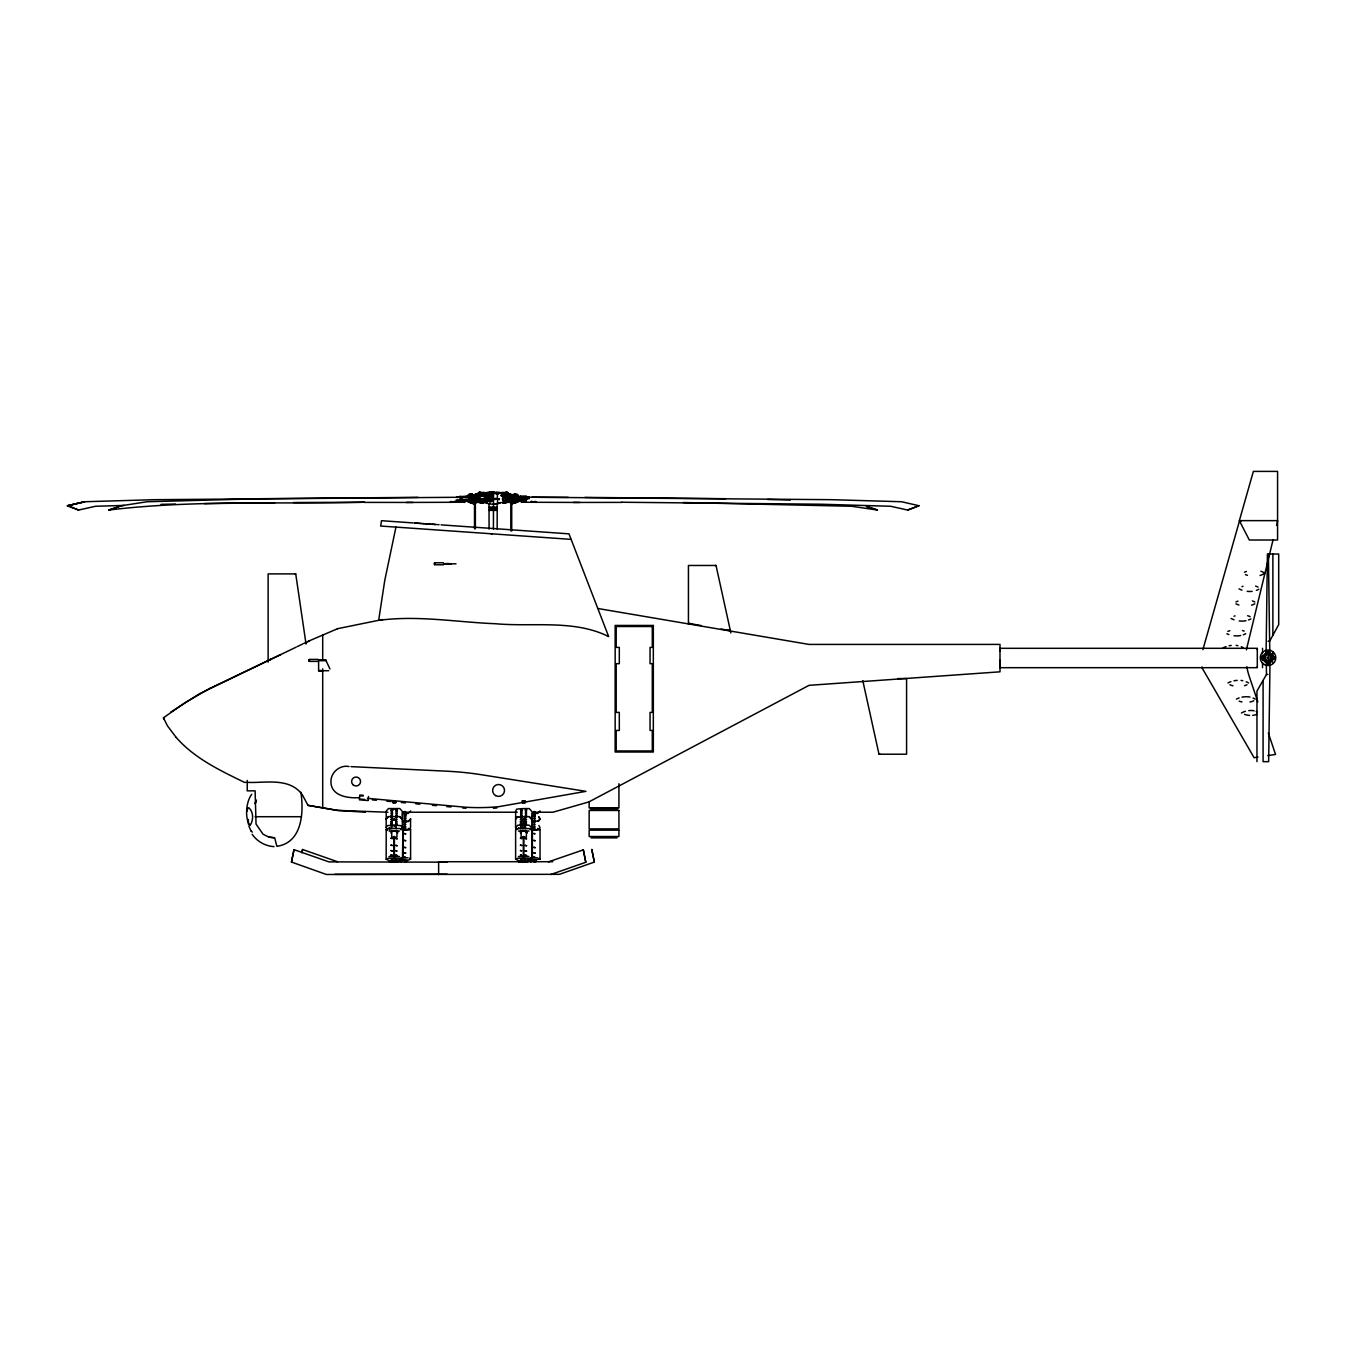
<?xml version="1.0" encoding="UTF-8"?>
<svg xmlns="http://www.w3.org/2000/svg" width="1346" height="1346" viewBox="0 0 1346 1346"><rect width="100%" height="100%" fill="white"/><g stroke="black" fill="none" stroke-linecap="round" stroke-linejoin="round"><path stroke-width="1.5" d="M488.531 499.972C483.87 496.691 492.165 499.652 488.699 494.857L479.799 496.438L477.241 495.092L478.638 496.102L479.193 501.385L474.415 501.957L475.794 502.495L479.799 500.359M999.994 667.296L999.994 660.23M999.994 649.765L999.994 648.318L1257.299 648.301L1257.299 649.748M1257.299 667.28L1257.299 648.553M1272.963 653.786L1272.963 652.827M1272.963 652.978L1272.963 651.969L1272.963 653.163M1272.963 663.275L1272.963 662.114M300.848 792.256C303.944 811.638 302.413 842.058 277.73 846.18M999.994 666.539L999.994 667.683L1257.299 667.683L1257.299 666.539M508.384 498.996L505.911 498.727L505.911 499.82L508.637 499.669L507.274 499.635M496.22 498.424L498.087 499.08L496.388 499.013M497.027 499.534L497.044 498.609M510.723 496.035L508.822 495.092L509.125 495.951A2.002 1.464 69.3 0 1 510.218 495.193L515.064 495.631M524.536 499.719L527.043 498.693L526.555 499.534M525.663 499.215L526.084 500.005L525.781 498.895M526.118 500.039L527.161 499.164L525.478 498.895M471.79 501.082L471.655 500.073M506.062 499.265L506.954 499.635M457.59 500.174A101.27 12.148 13.1 0 0 461.207 500.729L465.161 500.106A106.014 16.455 -10.6 0 0 466.81 500.106L464.505 500.746A101.27 22.798 -7.1 0 1 462.2 500.174L461.88 498.727M464.892 500.863L465.11 500.493M465.363 499.938L464.538 500.729L469.199 501.015M472.766 498.272C474.751 496.91 473.321 499.45 466.793 500.005L471.975 500.106M467.247 501.015L467.449 500.14M468.458 500.073L469.922 500.779M471.823 496.068L473.338 495.042L474.129 495.883M470.965 494.016L469.636 501.738L471.083 502.125L470.158 502.495L468.946 501.587L470.326 493.932M509.141 495.244L512.439 496.186M474.398 495.177L473.725 495.984M489.422 497.616C494.167 505.776 491.946 491.542 491.559 500.948M507.442 501.688L507.021 502.479M516.628 501.654L513.684 503M495.244 499.147L495.261 498.828M490.802 498.592L493.073 499.534L492.989 496.792A2.002 1.262 72.1 0 0 491.324 494.857L488.699 494.857M505.625 499.248L505.793 499.416M509.831 495.597L507.947 495.883L509.747 495.614M470.023 499.097L469.922 499.097A106.014 16.455 -10.6 0 0 463.327 499.4L460.837 498.979L461.846 499.517M483.685 500.611C477.039 501.806 476.905 506.365 477.88 494.15M510.521 495.782L510.773 494.621L513.869 495.749L512.607 495.143M469.687 495.665L469.333 496.708M471.739 495.833L470.057 495.597M476.03 495.193A2.002 1.464 -69.3 0 1 477.107 495.951L477.948 495.816A3.012 1.952 90 0 1 479.193 495.951M477.796 495.513L477.981 495.479M486.343 497.196L487.084 501.57L489.843 499.551L488.362 499.265L491.24 498.727M483.483 500.359L487.202 497.801L488.093 500.275C490.466 499.803 489.254 496.102 487.757 498.171L488.278 500.174L490.079 500.089M368.232 799.76L368.501 796.512M473.304 497.936L474.364 497.953M492.148 498.575L490.853 499.635L488.463 498.609M490.634 498.811C493.46 498.878 485.94 501.049 488.564 497.33M491.896 499.198L490.903 498.188M247.227 811.116L247.311 810.342A9.102 1.195 -90 0 1 248.135 807.718L249.111 808.021C253.704 812.648 253.502 820.151 250.104 825.384C244.669 819.091 245.78 802.014 251.719 794.308M522.803 496.842L521.945 497.33M522.198 496.825L519.253 496.792M523.123 496.22L523.914 497.044L519.674 497.313M525.058 496.22L526.404 496.573A101.27 24.379 -5 0 1 529.247 497.145L528.288 497.919A106.014 19.197 -9.1 0 1 520.868 498.222L516.107 499.215L521.171 500.106A106.014 19.197 -9.1 0 0 526.135 499.921L525.512 500.005M526.387 496.388L526.522 497.297A106.014 19.197 -9.1 0 0 523.544 497.212L523.56 497.212M526.252 497.33L526.034 496.354M497.717 499.719L497.364 503.152M487.033 497.33A2.524 1.649 -90 0 0 487.858 501.2A2.524 1.649 -90 0 0 490.011 498.811L490.079 498.996M491.509 500.712L491.643 499.181M494.739 499.198L495.193 498.373M509.68 495.9L507.459 495.261L510.588 495.984L511.665 503.522L513.6 503.269A1.783 1.127 -72.1 0 0 515.114 501.536M514.525 495.967L514.323 494.032L516.83 494.268A1.783 1.312 69.3 0 1 518.462 496.001M489.406 498.609L489.793 498.945M1260.647 657.353C1263.406 661.929 1262.228 653.062 1260.765 658.211M1262.262 657.487L1262.094 657.033M1273.282 657.588C1276.765 654.341 1274.83 662.114 1273.35 657.605M1275.234 657.874L1273.838 658.463L1274.443 657.151M510.454 502.495L511.817 501.957L510.639 501.469L510.168 496.186L515.081 493.881M1246.379 649.849L1273.114 539.578M477.191 495.816L478.638 496.102M390.996 831.525C393.789 830.499 390.374 832.4 390.979 833.09M520.414 833.107L520.515 831.239L521.592 831.105M514.323 495.597L512.675 495.244L513.617 496.102L514.037 495.076C508.367 492.922 510.992 506.618 513.617 502.916M456.933 497.532L456.984 497.145A101.27 24.379 5 0 1 459.81 496.59L465.026 496.304M468.61 497.414L469.434 495.799L473.842 495.412M470.528 502.193L468.189 501.907A1.783 1.312 -69.3 0 1 467.112 500.174L467.718 500.174M472.833 497.397L471.268 496.304L472.581 498.861M467.785 496.001A1.783 1.312 -69.3 0 1 469.401 494.268L471.672 493.965M470.41 502.563L470.696 500.931M472.328 494.605L471.1 494.352L472.345 494.504M471.622 497.482L472.042 494.857L471.201 496.708M471.571 501.25L471.352 502.58L470.006 502.58A1.783 1.312 -69.3 0 1 468.896 501.301M472.362 496.287L472.581 494.941M473.22 496.607L473.422 494.975L474.869 495.597M473.506 503.404L475.222 503.202M470.949 502.765A1.783 1.312 -69.3 0 0 471.823 503.269C481.346 502.765 468.307 503.454 474.347 503.673M510.824 495.984L513.432 495.412M507.274 498.407C512.203 499.551 505.709 500.19 508.048 498.272M489.776 500.19L490.365 499.13M488.581 499.265L490.062 499.888M468.98 501.503L470.242 494.15M497.364 494.47L497.431 499.534M488.278 500.174L489.826 499.719M511.278 501.587L512.153 501.923M302.059 852.657L302.547 849.494L337.442 861.709M489.204 498.844L488.228 499.972M507.257 495.866L509.024 495.9M510.319 501.402A1.783 1.127 -72.1 0 1 509.394 501.907C508.014 501.856 507.863 503.471 509.596 500.931M509.999 494.386L509.141 493.881M508.216 502.125L507.021 501.957M511.53 496.287L511.783 494.941M512.069 503.387L510.925 503.017M515.501 501.536A1.783 1.312 69.3 0 1 514.424 503.269L511.261 502.967L510.605 501.25L510.37 502.58L512.136 502.495L510.639 501.469M512.54 496.607L512.809 494.975M511.581 503.555L513.566 503.084M520.767 498.222L524.435 497.313A101.27 24.379 -5 0 0 528.221 497.532L529.247 497.145M494.739 499.097L495.21 499.585M493.528 503.74L493.528 493.881M489.843 498.962L490.449 498.659M490.567 497.852L490.449 498.811M301.756 852.607L302.547 849.494M511.329 502.058C509.511 504.548 507.392 491.98 514.037 495.076M1276.58 525.428L1277.573 521.373M508.351 494.15L510.37 494.302M395.96 527.11L384.805 580.16L378.663 620.388C417.361 615.055 456.799 622.205 495.547 623.736C532.966 627.118 573.884 619.244 608.661 636.574L571.125 539.376L380.649 526.034L381.507 520.7L412.869 522.904M478.772 501.721L477.308 494.15M1239.363 520.633L1253.362 471.403L1277.573 471.403L1277.573 540.015L1249.307 540.015L1239.363 520.633L1277.573 520.633M1202.887 649.697L1239.363 521.373L1240.978 521.373M529.281 498.727L528.524 498.508A142.289 92.605 90 0 0 525.445 499.82L521.289 502.243L579.857 502.445M508.452 495.833L508.334 496.136M459.693 499.45L460.921 498.743L459.878 499.534L464.32 500.779M461.291 498.71L460.08 499.467M460.803 499.181L460.803 499.736M460.197 499.046C462.923 500.662 457.472 501.133 461.459 499.467M490.028 499.602L490.651 498.508M509.999 497.465L511.127 496.186L510.168 496.186M255.706 801.913L255.117 803.73L256.463 800.13M494.773 499.332L495.126 498.457M507.795 495.244L508.99 495.244M517.251 501.789L515.299 502.125L518.042 501.907A1.783 1.312 69.3 0 0 519.119 500.174L518.782 500.14M510.571 495.765L512.473 495.362M503.555 495.866L506.719 495.984M478.368 501.385L479.395 500.106M466.557 497.313L462.688 497.212A106.014 19.197 9.1 0 0 459.693 497.347L460.181 497.078M462.688 497.179L459.861 496.489M525.243 499.13L525.714 499.972M524.536 497.532L519.724 496.825M518.984 496.708L520.717 496.506M520.885 496.809L522.012 496.825M1268.672 659.658L1268.672 658.917M447.175 862.163L328.912 861.877L294 849.646L291.459 862.046L326.371 874.479L559.431 874.328L594.343 862.096L591.803 849.494L594.343 862.096M460.483 500.476L459.154 500.476L461.813 499.753M406.374 502.445L464.942 502.243L461.611 500.207M464.286 497.33L465.834 496.438L463.377 497.28M465.632 496.724L464.555 497.33L468.358 496.539M1266.485 674.497L1266.317 664.234L1269.968 664.234L1268.655 761.651L1263.086 761.651L1263.086 680.369L1266.468 674.464L1267.814 674.464M509.865 501.133L505.961 502.193L505.154 496.741L508.906 495.109L507.93 496.186M472.715 495.984L473.91 495.278L471.891 495.513M248.337 819.546L248.337 824.089M395.068 819.882L397.104 819.495L394.075 819.226M393.873 803.007C389.516 801.947 398.5 801.089 395.202 802.956M392.746 819.697L393.621 819.882M395.371 819.697L394.142 819.277M395.892 819.815L392.628 819.243L393.537 820.067M525.512 802.25L522.063 802.468L522.887 802.973M524.183 820.118L522.231 819.613L524.284 819.26M522.753 819.714L524.906 819.428M524.284 819.95L525.445 819.26L522.231 819.832M477.746 495.698L475.222 495.984M473.54 495.193L472.126 495.85A1.783 1.312 -69.3 0 1 473.035 495.631L474.785 495.631M475.357 502.479L475.592 501.469L474.566 501.957L478.654 500.594L476.77 500.375L475.996 498.743L477.847 498.861M1268.05 641.201L1269.665 641.201L1278.7 624.611L1278.7 554.014L1267.41 554.014L1266.115 651.43L1269.766 651.43L1268.386 554.014M400.923 829.641L402.033 827.639L400.923 825.636L394.21 825.165M530.358 829.658L531.468 827.655L529.197 825.165L517.924 825.165L515.585 827.655L516.763 829.658M1263.086 680.369L1256.962 691.053L1256.962 761.651M410.648 810.898L408.292 813.405L402.925 813.405M410.648 818.94L408.292 821.447L402.925 821.447M540.066 810.915L537.727 813.421L532.36 813.421M387.328 829.641L386.151 827.639L387.328 825.636L393.873 825.148M489.894 503.152L490.331 499.08M507.593 496.102L508.199 495.244M489.069 529.096L489.035 503.976M497.044 510.37L497.044 507.257M490.079 496.035L490.567 496.169M489.204 510.05L497.061 510.05M1261.976 656.814L1260.983 657.639L1261.976 658.413M1268.555 656.949L1268.672 656.04M907.692 510.067L918.897 505.726L907.692 510.067L890.665 506.264L821.11 504.228L621.633 502.243M476.282 495.648L475.155 497.667M464.74 497.095L463.714 496.876M461.796 497.313L465.581 496.943M465.06 497.044L463.882 497.313M466.473 496.607L469.081 496.304A2.356 1.531 -90 0 0 467.971 497.414M466.204 496.657L467.028 496.472L466.153 496.573A101.27 8.513 -14 0 0 462.889 497.145L461.712 497.532M509.175 497.869L507.627 498.003L509.158 498.188L509.478 500.291L507.896 500.914M511.766 495.934L508.822 495.16M525.394 499.046L525.933 498.811M121.376 505.743L108.79 510.05L121.376 505.743L147.151 501.738L260.619 498.71L417.95 497.347M473.893 498.34L474.28 497.784M474.768 503.152L478.436 502.008L476.837 501.907A1.783 1.127 72.1 0 1 475.357 500.174L474.566 496.001A1.783 1.127 72.1 0 1 475.407 494.268L477.275 494.049M475.828 494.403L477.056 494.352M475.088 503.236L474.987 503.135M481.363 492.686C470.326 492.872 492.434 495.126 489.052 492.468M514.66 500.746L513.751 501.705M507.93 495.665L508.317 495.951A3.012 1.952 -90 0 0 506.332 496.573L506.062 497.044A3.012 1.952 -90 0 0 505.86 497.583M515.484 502.041L516.309 502.041M484.762 496.22L485.654 495.479M484.123 496.203L485.031 495.479M488.834 497.919L487.757 498.171M483.904 495.967L484.964 495.143M408.343 828.379L410.597 829.422L402.942 830.482M410.597 829.422L410.597 859.101L408.343 860.144L397.07 860.144M537.777 828.396L540.032 829.439L531.872 830.432L531.872 860.161L526.488 860.161M540.032 829.439L540.032 859.118L531.872 860.094M515.081 494.419L514.155 494.453L515.737 493.881M507.627 498.003L507.913 500.224M209.724 688.445L184.974 702.73L163.438 717.805L167.426 725.814L176.208 737.473M388.523 860.313L386.184 859.253L386.184 829.59L388.523 828.547L399.812 828.547L402.067 829.59M386.184 859.253L388.523 858.21L399.812 858.21L402.067 859.253L399.812 860.313M517.958 860.33L515.619 859.27L517.958 858.226L529.23 858.226L531.502 859.27L529.23 860.33M497.212 492.703L494.016 493.343M521.592 831.996L520.414 831.542M492.148 533.857L490.954 533.773M513.6 501.822L514.609 499.888M170.622 712.219L199.343 693.813L292.906 648.705A96.205 1.582 -25.8 0 1 296.339 647.056M471.134 494.167L471.521 494.032M473.809 503.168L469.804 501.923L470.797 502.361M509.326 498.037L509.68 500.325L507.795 500.746L509.579 500.476M473.388 495.278L472.093 494.268M476.013 494.083L477.847 494.049M475.003 503.454L474.717 501.452M514.357 498.575L513.213 498.811M392.628 802.452L396.077 802.569M396.077 819.664L395.135 820.067M393.587 831.155L395.101 831.155M522.231 800.904L525.293 801.005L522.231 801.106M524.166 819.664L526.538 819.512L525.377 819.714M523.022 831.172L524.519 831.172M518.647 498.054L518.614 499.921L521.811 498.962M488.648 495.934C471.05 495.328 483.096 502.781 489.271 496.035M478.2 500.678L477.292 500.897M497.179 493.629L496.102 493.057L497.179 492.468M501.267 502.462C496.438 504.817 489.793 504.817 484.964 502.462M459.423 500.005L461.392 500.123M472.715 495.513L474.448 494.941M476.77 494.234L476.349 494.167M482.019 501.419L480.859 501.452M209.724 688.479L271.219 659.069A98.847 1.649 -25.2 0 1 280.708 654.593L280.759 654.577M303.876 643.405L305.794 642.479M460.231 496.422L459.995 497.33M451.112 501.301L449.985 502.361L460.988 500.14M491.189 493.629L496.825 492.686M388.489 816.601L386.151 819.108L388.489 816.601L393.89 816.601M523.308 816.618L516.763 817.106L515.585 819.125L515.585 827.655M537.744 821.447L539.998 818.957L538.888 816.955L539.998 818.957L538.888 820.959L532.343 821.447M307.881 641.436L337.409 628.784M517.924 816.618L515.653 819.125L515.653 811.083L516.763 809.081L523.308 808.576M499.181 503.152L500.19 502.731M498.508 503.152L499.568 502.714M478.116 497.347L478.318 498.76M478.352 498.676L477.073 498.76M478.503 499.467L477.224 499.568L478.52 499.366M470.259 500.005L465.06 500.106A106.014 19.197 9.1 0 1 462.57 500.022M525.546 831.222L526.572 831.778L525.546 832.316M460.248 500.275L461.644 499.82M512.624 498.811L515.686 497.313M509.158 498.188L507.492 498.558M548.36 861.877L583.356 849.864L585.796 862.264L550.901 874.479M525.277 802.468L524.217 802.687M306.03 644.027L295.733 573.901L294.724 573.901M124.219 505.423L95.566 506.264L78.539 510.067L67.317 505.86L84.832 501.738M462.2 500.174L463.394 499.787A101.27 22.798 -7.1 0 1 466.759 500.005M475.761 495.866L478.621 495.294M489.187 497.482L480.404 499.03L479.832 500.611M392.325 809.451L391.164 809.283L393.806 809.518M525.26 498.962L526.101 498.743M526.471 501.065L521.811 502.445M485.166 495.9L490.247 495.193A2.002 1.262 72.1 0 1 491.425 495.951M519.825 500.207L521.726 500.746A101.27 22.798 7.1 0 0 523.291 500.359M518.917 501.116L519.068 500.157M521.474 500.662L521.424 500.005M476.602 494.504L476.215 494.588M683.145 502.529L851.614 506.264L877.441 510.05L867.06 506.954M526 496.523L523.729 496.859M462.385 497.246L154.386 499.686L84.613 501.738L67.451 505.692M84.445 501.789L67.62 505.709L69.067 506.163M730.861 632.94L716.022 565.471L715.012 565.471M862.786 680.622L878.988 754.214L879.998 754.214M521.457 497.229L520.397 496.438M509.175 494.285L510.824 494.268A1.783 1.127 -72.1 0 1 511.463 494.621M510.891 502.933L507.055 501.385L511.261 502.495M337.409 628.717L382.685 619.496M490.869 492.535L489.035 492.703M488.867 492.468L502.664 492.686M506.668 494.016L508.014 493.057L506.752 492.468M523.274 497.549L524.435 497.313M518.513 500.174L519.438 500.005M498.895 492.552L497.364 492.703L499.467 492.468M491.122 492.535L492.215 492.754L489.406 492.686M492.064 492.098L494.453 492.098M510.471 495.866L509.983 496.035A2.002 1.464 69.3 0 1 511.127 494.857L515.013 494.941A1.783 1.312 69.3 0 1 516.645 496.674L517.301 500.847A1.783 1.312 69.3 0 1 516.225 502.58L514.879 502.58M521.928 500.779L523.443 500.527M473.641 503.152L472.547 503L473.237 503.623M463.175 497.111L467.028 496.472M463.125 497.33L464.488 497.095M521.676 500.544L521.154 500.039A106.014 16.455 10.6 0 1 519.438 500.106L519.943 499.989M1258.005 757.108L1254.102 757.697L1202.315 668.306A30.352 30.352 0 0 1 1201.961 666.943M1267.747 755.628L1275.537 754.433L1268.319 733.015M108.79 510.05C193.269 499.803 278.942 504.329 363.908 502.243M512.843 500.14L511.497 500.342M247.227 780.394L247.227 790.842L255.117 790.842L256.043 824.089L263.076 834.234L268.948 837.145L274.651 837.734L276.855 846.281M487.74 493.494L488.665 493.41M396.279 831.155L396.447 832.383M511.85 501.133L512.961 500.931L511.514 500.931M524.217 803.024C528.574 802.048 519.926 801.173 522.887 802.637M470.141 496.438L470.999 496.539M525.041 499.147L526.942 498.878M523.93 500.847L524.99 500.746L521.222 500.123M521.205 496.304L524.553 496.304M476.854 497.431L476.316 497.431M521.693 500.729L518.479 500.981M497.919 492.67L497.01 492.703M510.201 494.352L510.05 494.554M497.515 492.686L486.764 492.468M473.388 503.32L472.513 503.168A1.783 1.127 72.1 0 1 471.117 501.536M477.83 496.438L476.669 496.64L477.981 496.438M521.306 501.015L522.231 500.981M466.271 497.347A106.014 16.455 -10.6 0 1 469.569 497.212L472.48 497.061M161.032 504.346L175.451 504.06M513.415 500.14L511.985 500.106M204.34 503.623L274.853 502.731M505.877 498.912L508.637 498.996L507.139 498.979M293.563 502.529L364.598 502.243M573.278 502.445L622.121 502.395M479.226 491.879L480.118 491.879M506.113 491.879L507.005 491.879M479.529 494.016L478.234 493.057L480.27 492.468M491.509 492.098L492.35 492.468M490.297 493.629L492.35 493.629L491.509 494.016M497.583 493.629L495.177 493.561L495.362 492.535M487.942 493.881L490.802 493.881M497.465 493.881L498.424 493.881M479.159 494.016L480.27 493.629M470.494 493.881L471.992 494.234L471.15 493.881M479.226 494.234L480.118 494.234M506.113 494.234L507.005 494.234M471.218 494.941L475.104 494.857M476.4 495.597L477.09 495.412M510.874 496.977L513.869 497.986M511.043 498.003L512.49 498.003L511.16 498.205M524.368 499.316L519.573 498.828M491.021 500.712L491.913 500.712M472.143 501.385L470.141 500.577M491.021 501.57L491.913 501.57M511.665 501.957L513.331 501.94M474.095 502.495L475.878 502.58L474.953 501.587M511.985 503.219L511.261 502.967M495.951 504.127L497.885 503.74M489.052 507.257L497.196 507.257L497.246 503.976M489.17 507.577L497.061 507.577M489.406 507.913L496.825 507.913M489.406 509.713L496.825 509.713M489.052 510.37L497.196 510.37L497.162 529.096M434.674 562.779L443.473 562.779M443.894 563.806A21.3 21.3 0 0 0 451.162 563.839L451.179 563.873A21.3 21.3 0 0 0 443.894 563.856L456.008 563.823M443.473 564.765L434.674 564.765L434.674 562.948M716.022 565.471L688.429 565.471L688.429 624.308M295.733 573.901L268.14 573.901L268.14 662.148M1266.132 652.305L1269.766 652.305M1266.132 653.18L1269.766 653.18M1266.788 653.533L1269.11 653.752M1266.788 657.891L1269.261 657.858M309.412 659.405L318.211 659.405M309.412 661.391L318.211 661.391M1266.939 661.996L1269.261 661.996M1266.939 662.232L1269.261 662.232M1266.317 662.484L1269.951 662.484M1267.108 662.754L1269.11 662.754M1266.317 663.359L1269.951 663.359M328.71 670.712L318.615 670.712L318.615 660.364A21.3 18.44 0 0 1 325.883 660.348L329.972 668.979M897.664 678.569L906.581 678.569L906.581 754.214L878.988 754.214M245.881 782.363L244.45 782.363C220.004 770.434 194.447 758.336 176.208 737.457M247.227 782.363C264.741 783.237 287.556 777.483 300.848 792.878M590.44 808.223L617.646 808.223M393.89 808.559L388.489 808.559L386.218 811.066L386.151 827.639M394.395 808.559L399.762 808.559L402.101 811.066M523.813 808.576L529.197 808.576L531.535 811.083M395.421 809.518L397.036 809.619M590.44 810.073L617.646 810.073M301.975 794.157L307.998 805.345L337.409 810.393L387.917 812.227M402.05 812.227L517.234 812.227M531.906 812.227L552.886 812.227L588.791 801.964L809.064 685.333L999.994 671.822L999.994 644.414L809.064 644.431L597.826 608.493M394.378 816.601L399.779 816.601L402.101 819.108L399.779 816.601M523.796 816.618L529.197 816.618L531.535 819.125L529.197 816.618M255.084 816.702L300.848 816.702M402.404 821.262L408.309 821.43L410.564 818.94L410.564 827.47L409.453 829.473L402.404 829.809L402.42 813.236L402.908 829.977M532.36 821.296L531.838 829.994L538.888 829.489L539.998 827.487L538.888 825.502M394.445 826.528L396.061 826.528L396.061 828.732M389.028 831.037L399.543 831.037M518.462 831.054L528.978 831.054M591.096 837.868L616.99 837.868M388.977 856.46L399.493 856.46M518.412 856.477L528.928 856.477M401.024 857.806L408.04 857.806M530.442 857.823L537.458 857.823M392.864 860.498L391.249 860.498L391.249 859.421L392.864 859.421L392.864 860.717M396.094 860.498L394.479 860.498L394.479 859.421L396.094 859.421L396.094 860.717M522.298 860.515L520.683 860.515L520.683 859.438L522.298 859.438L522.298 860.733M525.529 860.515L523.914 860.515L523.914 859.438L525.529 859.438L525.529 860.733M398.988 861.339L389.65 861.339L389.65 862.231M519.068 861.356L528.423 861.356M532.006 497.246L831.845 499.686L901.618 501.738L918.78 505.692M364.11 502.395L412.97 502.445M552.752 861.709L438.628 861.726L438.628 874.597M334.902 874.328L447.175 874.21M523.846 497.246L568.281 497.347M584.904 497.397L725.612 498.71M507.812 499.635L508.115 499.686M489.221 492.703L483.567 492.686M497.212 493.393L508.283 493.057L504.868 492.686M767.557 499.467L790.304 500.039M393.907 801.375C397.76 800.062 391.114 801.644 394.496 800.803M464.925 501.015L461.241 500.746M511.228 503.135L512.355 503.488M349.001 766.53C339.915 764.646 330.763 772.436 330.931 781.605C330.813 796.142 348.547 798.515 359.517 797.623M497.515 493.41L498.626 493.494M351.037 766.631L446.401 771.174A317.017 305.727 10.4 0 1 461.409 772.234L464.404 772.52A303.489 278.588 0 0 1 482.322 774.875L585.931 791.347L498.676 806.691A92.504 39.488 0 0 1 465.413 807.213L367.424 798.329M488.43 492.67L487.942 492.636M365.338 812.227L337.409 810.393L307.998 805.345M416.974 523.207L414.097 523.005L436.239 524.536M417.31 523.224L418.909 523.342M419.683 523.392L421.281 523.51M422.694 523.594L424.31 523.712M425.757 523.813L427.372 523.914M428.869 524.015L430.484 524.132M431.965 524.233L433.563 524.334M434.135 524.385L435.734 524.486M437.366 524.604L439.048 524.704M441.101 524.873L568.971 533.84L570.99 539.056M511.312 495.631L513.196 495.631A1.783 1.312 69.3 0 1 514.828 497.364L515.821 502.563M359.752 795.015L363.269 795.301M363.201 796.075L359.685 795.789L359.416 799.036L364.699 799.474M359.348 799.827L368.165 800.55M471.1 495.597L471.201 495.614A1.783 1.127 72.1 0 0 470.343 497.364M460.534 500.342L459.861 500.106M372.32 799.877L376.459 800.264M386.807 801.19L390.963 801.56M401.31 802.485L405.449 802.872M415.796 803.798L419.935 804.168M432.369 805.295L436.508 805.665M446.855 806.591L450.994 806.961M464.437 502.445L456.193 499.938M393.873 802.67L392.578 802.233M393.873 819.798L392.628 819.478M519.724 496.607L520.01 496.539A101.27 8.513 14 0 1 523.342 497.145L523.106 497.33M520.767 496.388L523.325 497.145L519.825 496.422M521.827 496.91L520.33 496.657M466.153 496.573L469.67 497.212M274.046 846.634C265.347 846.146 257.069 841.469 252.156 834.284M1261.892 657.117L1261.623 658.11M268.948 837.145L274.046 837.818M522.366 497.313L522.012 496.943M500.931 495.429L504.329 496.018M491.694 498.054L492.199 499.215L491.913 497.128M691.558 623.871L688.429 623.299L690.481 623.669A74.434 1.094 9.9 0 1 691.558 623.854A83.486 1.228 9.9 0 0 700.997 625.52M727.092 630.063L730.356 630.651L728.22 630.281A82.527 1.228 9.9 0 1 721.086 629.036M523.258 819.95L522.063 819.495M531.132 501.301L536.246 502.361L535.119 501.301M866.302 506.163L877.39 509.983M491.223 492.602L491.206 493.629M524.317 819.344L525.31 819.613M472.194 495.076L475.104 496.186M476.366 501.133L479.883 502.462M456.984 497.145L458.01 497.532M472.732 503.269L473.657 503.522M70.53 506.719L73.475 507.863M74.367 508.216L78.606 510.05M486.663 502.714L487.723 503.152M486.057 502.731L487.05 503.152M491.677 492.552L491.778 493.629M475.962 499.82L476.736 500.308M386.184 829.59L387.362 830.432M531.502 829.607L529.23 828.564L517.958 828.564L515.619 829.607L515.619 859.27M538.922 858.277L540.032 859.118M409.487 858.26L410.597 859.101M501.267 495.143L502.344 495.967M501.2 495.479L502.108 496.203M251.13 831.088L252.358 832.097M487.387 497.397L487.302 497.397A2.372 1.548 -90 0 0 487.975 501.065A2.372 1.548 -90 0 0 489.994 498.811L490.028 498.929M519.977 496.876L519.455 496.758M489.894 494.453L490.23 496.203M163.438 718.024L164.229 719.487M251.029 830.987L248.825 825.939M514.189 494.857L514.963 496.304M513.533 495.984L512.742 495.261L513.011 496.607M507.644 499.82L507.324 498.878M482.743 495.513L479.513 495.984A3.903 2.541 -90 0 1 482.878 495.917M1257.82 701.838L1249.29 676.516A62.387 62.387 0 0 1 1246.833 666.691M476.635 500.931L476.888 502.26M473.254 494.975L473.691 496.607M469.384 497.347L469.72 499.231M513.667 494.941L513.869 496.287M511.16 498.811L511.379 500.14M999.994 648.57L999.994 650.942M1275.015 657.285L1275.015 658.716M1272.996 656.865L1272.996 658.884M1272.879 554.014L1272.879 635.295M1272.963 654.711L1272.811 659.018M1272.458 656.713L1272.458 659.018M1272.239 656.713L1272.239 659.018M1268.1 656.747L1268.1 659.018M1263.743 656.713L1263.743 659.018M1263.507 657.016L1263.507 658.749M1263.389 656.713L1263.389 659.018M1262.531 648.301L1262.531 649.748M1262.531 650.942L1262.531 652.894M1262.531 655.216L1262.531 660.23M1262.531 662.585L1262.531 667.683M1261.152 657.016L1261.152 658.463M618.924 783.725L618.924 807.903L589.161 807.903L589.161 801.863M585.796 862.264L583.255 849.646M536.162 860.296L536.162 861.255M535.674 860.986L535.674 862.096M535.001 811.604L533.386 811.621M534.059 859.455L534.059 860.565M534.059 861.154L534.059 862.13M532.461 859.455L532.461 860.515M532.343 829.994L532.36 813.253L531.855 821.464M532.377 830.432L532.377 860.161M530.829 859.455L530.829 860.565M530.846 861.154L530.846 862.13M529.23 859.455L529.23 860.515M527.632 860.464L527.615 862.13M527.127 831.66L527.127 833.107M527.329 860.296L527.144 862.248M526.387 830.583L526.387 837.162L521.154 837.162L521.154 830.583M525.495 828.749L525.495 826.545L523.88 826.545L523.88 828.749M525.529 861.188L525.529 862.248M523.796 818.503L523.796 825.334M523.83 836.539L523.83 858.294M523.914 861.137L523.914 862.248M523.291 818.503L523.291 825.334M523.325 836.539L523.325 858.294M522.265 828.749L522.265 826.545L520.65 826.545L520.65 828.749M522.298 861.188L522.298 862.248M520.683 861.137L520.683 862.248M519.068 861.188L519.068 862.248M518.765 827.672L518.765 828.614M518.799 860.464L518.799 861.406M511.716 530.896L511.716 501.621L510.841 501.57L510.857 530.896M507.072 492.468L506.298 492.098M507.072 493.629L506.298 494.016M505.406 492.468L502.125 492.468M497.061 492.468L496.203 492.468M496.91 493.629L496.203 493.629M494.756 493.629L493.881 492.468M493.477 503.74L493.427 529.096M489.759 492.098L489.187 492.468M484.106 492.468L480.825 492.468M475.374 528.793L475.374 501.621L474.499 501.57L474.515 528.793M434.321 562.948L434.321 564.613M406.728 860.279L406.728 861.238M406.256 860.969L406.256 862.079M405.567 811.588L403.951 811.604M404.641 859.438L404.641 860.548M404.641 861.137L404.641 862.113M403.026 860.498L402.942 830.415L402.437 860.144M401.411 859.438L401.411 860.548M401.411 861.137L401.411 862.113M399.796 859.438L399.796 860.498M398.197 860.447L398.18 862.113M397.911 860.279L397.911 861.204M397.693 831.643L397.693 833.09M397.709 861.12L397.709 862.231M396.952 830.566L396.952 837.145L391.736 837.145L391.736 830.566M396.094 861.171L396.094 862.231M394.479 861.12L394.479 862.231M394.412 836.522L394.412 858.277M393.907 836.522L393.907 858.277M392.83 826.932L391.215 826.528L391.215 828.732M392.881 861.171L392.881 862.231M391.249 861.12L391.249 862.231M389.617 828.379L389.617 829.624M389.331 827.655L389.331 828.598M389.364 860.447L389.364 861.39M322.704 635.043L322.704 659.725M322.704 668.811L322.704 807.869M309.412 659.557L309.412 661.239M309.042 659.557L309.042 661.239M294 849.646L291.459 862.264M309.664 640.881A61.647 0.875 -25.8 0 1 305.727 642.799M297.466 646.501A81.988 1.346 -25.8 0 1 302.867 643.91M1270.439 659.119A2.776 2.776 0 0 1 1268.756 660.415M1267.309 660.415A2.776 2.776 0 0 1 1265.627 659.119M1265.257 657.723A2.776 2.776 0 0 1 1267.309 655.048M1268.756 655.048A2.776 2.776 0 0 1 1270.809 657.723M1271.936 658.766A4.038 4.038 0 0 1 1269.076 661.626M1266.99 661.626A4.038 4.038 0 0 1 1266.99 653.82M1269.076 653.82A4.038 4.038 0 0 1 1272.071 657.723M1271.415 658.631A3.516 3.516 0 0 1 1268.942 661.122M1267.124 661.122A3.516 3.516 0 0 1 1264.634 658.631M1264.517 657.723A3.516 3.516 0 0 1 1267.124 654.324M1268.942 654.324A3.516 3.516 0 0 1 1271.549 657.723M1271.701 658.716A3.802 3.802 0 0 1 1269.009 661.408M1267.04 661.408A3.802 3.802 0 0 1 1267.04 654.055M1269.009 654.055A3.802 3.802 0 0 1 1271.835 657.723M1273.064 659.119A5.182 5.182 0 0 1 1268.05 662.972M1266.704 662.787A5.182 5.182 0 0 1 1266.704 652.776M1268.05 652.591A5.182 5.182 0 0 1 1273.232 657.79M1244.461 572.252A24.161 24.161 0 0 1 1246.446 571.444M1264.079 573.682A18.726 18.726 0 0 0 1264.836 573.211A18.726 18.726 0 0 0 1260.882 571.226M1263.305 574.119A18.726 18.726 0 0 1 1260.058 575.482M1247.456 575.297A24.161 24.161 0 0 1 1245.437 574.591M1249.593 715.416A19.332 19.332 0 0 1 1244.579 714.39M1241.466 712.976A19.332 19.332 0 0 1 1245.387 711.311M1248.735 710.621A19.332 19.332 0 0 1 1251.292 710.486A14.974 14.974 0 0 1 1254.102 710.806M1256.811 714.305A14.974 14.974 0 0 1 1252.705 715.365M1256.138 711.395A14.974 14.974 0 0 1 1257.45 711.933M1235.948 601.931A24.161 24.161 0 0 1 1237.933 601.14M1252.386 600.905A18.726 18.726 0 0 1 1254.809 601.999M1238.943 604.977A24.161 24.161 0 0 1 1235.948 603.866M1254.809 603.799A18.726 18.726 0 0 1 1251.544 605.162M1236.469 699.079A21.99 21.99 0 0 1 1239.144 697.951M1241.954 697.161A21.99 21.99 0 0 1 1246.783 696.723A17.044 17.044 0 0 1 1249.98 697.077M1253.782 700.728A17.044 17.044 0 0 1 1249.98 702.006M1253.042 698.036A17.044 17.044 0 0 1 1255.212 699.112M1241.954 701.922A21.99 21.99 0 0 1 1239.144 701.148M1250.905 618.891A18.726 18.726 0 0 1 1248.482 619.968M1245.925 620.691A18.726 18.726 0 0 1 1242.425 621.095A24.161 24.161 0 0 1 1239.229 620.927M1247.641 615.711A18.726 18.726 0 0 1 1250.114 616.687M1234.03 616.232A24.161 24.161 0 0 1 1235.056 615.896M1234.03 619.749A24.161 24.161 0 0 1 1231.085 618.487M1255.582 586.116A18.726 18.726 0 0 1 1258.056 587.075M1241.971 586.62A24.161 24.161 0 0 1 1242.981 586.301M1247.153 591.331A24.161 24.161 0 0 0 1250.35 591.483A18.726 18.726 0 0 0 1252.117 591.365M1241.971 590.137A24.161 24.161 0 0 1 1239.027 588.875M1258.847 589.279A18.726 18.726 0 0 1 1256.424 590.356M1227.973 682.927A24.161 24.161 0 0 1 1230.917 681.665M1233.996 680.807A24.161 24.161 0 0 1 1237.159 680.369M1241.062 680.437A18.726 18.726 0 0 1 1242.812 680.706M1246.194 681.766A18.726 18.726 0 0 1 1248.55 682.944M1232.953 685.787A24.161 24.161 0 0 1 1229.908 684.811M1247.002 684.727A18.726 18.726 0 0 1 1244.528 685.686M1245.74 633.697A18.726 18.726 0 0 1 1243.317 634.774M1240.76 635.497A18.726 18.726 0 0 1 1237.243 635.901A24.161 24.161 0 0 1 1234.046 635.733M1242.476 630.517A18.726 18.726 0 0 1 1244.141 631.123M1227.855 631.409A24.161 24.161 0 0 1 1229.874 630.702M1228.864 634.538A24.161 24.161 0 0 1 1226.879 633.747M1223.093 647.897A24.161 24.161 0 0 1 1226.038 646.635M1229.117 645.777A24.161 24.161 0 0 1 1231.237 645.441M1236.183 645.407A18.726 18.726 0 0 1 1237.933 645.676M1241.315 646.736A18.726 18.726 0 0 1 1242.913 647.493M496.809 807.987A228.399 228.399 0 0 1 493.393 808.223M466.086 808.223A228.399 228.399 0 0 1 462.688 807.987M322.064 670.964A20.863 18.07 0 0 1 318.615 670.712A20.863 18.07 0 0 1 321.055 670.476M480.892 495.715A4.156 3.146 -90 0 1 485.098 495.715M485.872 497.111A4.156 3.146 -90 0 1 484.577 502.411A4.156 3.146 -90 0 1 480.438 501.25M480.32 495.715A4.156 3.146 -90 0 1 484.526 495.715M485.3 497.111A4.156 3.146 -90 0 1 484.005 502.411A4.156 3.146 -90 0 1 479.866 501.25M481.717 495.951A3.012 2.288 -90 0 1 483.13 495.951M484.51 497.583A3.012 2.288 -90 0 1 481.279 501.419M481.918 501.419A3.012 2.288 90 0 1 479.63 501.419M480.068 495.951A3.012 2.288 90 0 1 481.481 495.951M483.063 498.811A3.012 2.288 90 0 1 482.625 500.577M471.251 497.549A2.356 1.783 -90 0 1 473.927 496.809A2.356 1.783 -90 0 1 474.011 500.426A2.356 1.783 -90 0 1 471.302 499.904M474.717 502.58A1.783 1.127 72.1 0 1 473.237 500.847L472.446 496.674A1.783 1.127 72.1 0 1 473.287 494.941M482.457 502.193A3.903 2.541 -90 0 1 479.126 501.099M481.346 502.765A4.156 2.709 90 0 1 478.318 501.25M478.705 495.715A4.156 2.709 90 0 1 482.322 495.715M479.899 495.951A3.012 1.952 -90 0 1 481.111 495.951M479.899 501.671A3.012 1.952 -90 0 1 479.529 501.419A3.012 1.952 90 0 1 477.611 501.419M475.811 495.109A2.002 1.464 -69.3 0 1 476.316 496.051M507.106 501.099A3.903 2.541 -90 0 1 503.488 501.873A3.903 2.541 -90 0 1 503.118 496.304A3.903 2.541 -90 0 1 506.752 495.917M507.913 501.25A4.156 2.709 -90 0 1 504.06 502.075A4.156 2.709 -90 0 1 503.656 496.136A4.156 2.709 -90 0 1 507.526 495.715M506.332 495.951A3.012 1.952 -90 0 0 503.774 499.114A3.012 1.952 -90 0 0 506.702 501.419A3.012 2.288 -90 0 1 505.221 501.806M508.62 501.419A3.012 1.952 -90 0 1 506.5 501.25A4.156 3.146 -90 0 1 505.389 502.411M506.5 501.25A3.012 1.952 -90 0 1 505.726 498.188M518.126 500.174A2.356 1.531 -90 0 1 515.855 500.291A2.356 1.531 -90 0 1 516.023 496.792A2.356 1.531 -90 0 1 518.26 497.414M528.423 497.465A106.014 19.197 -9.1 0 1 529.315 497.532M501.133 495.715A4.156 3.146 -90 0 1 505.356 495.715M505.793 501.25A4.156 3.146 -90 0 1 505.356 501.89M504.212 502.765A4.156 3.146 -90 0 1 502.26 502.765M501.705 495.715A4.156 3.146 -90 0 1 505.928 495.715M504.784 502.765A4.156 3.146 -90 0 1 502.832 502.765M503.101 495.951A3.012 2.288 -90 0 1 504.514 495.951M504.75 495.951A3.012 2.288 -90 0 1 506.163 495.951M518.866 497.297A106.014 16.455 10.6 0 1 519.96 497.347M512.944 494.941A1.783 1.127 -72.1 0 1 513.819 496.018M512.136 502.361A1.783 1.127 -72.1 0 1 511.514 502.58M499.063 498.676C499.08 500.174 499.618 499.938 499.13 498.626M491.105 495.833L491.896 496.741L491.105 495.833M391.013 838.205L392.342 838.541L391.013 838.205M391.013 845.17L392.342 845.49L391.013 845.17M391.013 850.571L392.342 850.891L391.013 850.571M391.013 854.962L392.342 855.299L391.013 854.962M395.791 838.44L397.12 838.76L395.791 838.44M395.791 845.389L397.12 845.725L395.791 845.389M395.791 850.79L397.12 851.126L395.859 850.638M395.791 855.198L397.12 855.518L395.859 855.047M404.322 833.527L405.651 833.864L404.322 833.527M404.322 840.375L405.651 840.695L404.322 840.375M404.322 847.324L405.651 847.66L404.322 847.324M404.322 852.725L405.651 853.061L404.322 852.725M404.322 857.133L405.651 857.452L404.322 857.133M520.448 838.221L521.777 838.558L520.448 838.221M520.448 845.187L521.777 845.507L520.448 845.187M520.448 850.588L521.777 850.908L520.515 850.436M520.448 854.979L521.777 855.316L520.515 854.828M525.209 838.457L526.555 838.777L525.209 838.457M525.209 845.406L526.555 845.742L525.209 845.406M525.209 850.807L526.555 851.143L525.209 850.807M525.209 855.215L526.555 855.534L525.209 855.215M533.756 833.544L535.085 833.864L533.824 833.393M533.756 840.392L535.085 840.712L533.756 840.392M533.756 847.341L535.085 847.677L533.756 847.341M533.756 852.741L535.085 853.078L533.756 852.741M533.756 857.15L535.085 857.469L533.756 857.15M390.979 817.409L392.342 817.459L390.979 817.409M390.979 819.378L392.342 819.428L391.047 819.344M390.979 821.38L392.342 821.43L390.979 821.38M390.979 822.944L392.342 822.995L391.047 822.894M390.979 824.206L392.342 824.257L391.047 824.173M395.758 817.476L397.104 817.527L395.825 817.443M395.758 821.447L397.104 821.497L395.825 821.413M395.758 823.012L397.104 823.062L395.825 822.961M395.758 824.274L397.104 824.324L395.825 824.223M404.288 822.322L405.651 822.356L404.288 822.322M404.288 824.29L405.651 824.324L404.288 824.29M404.288 826.293L405.651 826.326L404.288 826.293M404.288 827.84L405.651 827.891L404.288 827.84M404.288 829.102L405.651 829.153L404.288 829.102M520.414 817.426L521.76 817.476L520.414 817.426M520.414 819.394L521.76 819.445L520.414 819.394M520.414 821.397L521.76 821.447L520.414 821.397M520.414 822.961L521.76 823.012L520.414 822.961M520.414 824.223L521.76 824.274L520.414 824.223M525.176 817.493L526.538 817.544L525.26 817.459M525.176 821.464L526.538 821.514L525.26 821.43M525.176 823.029L526.538 823.079L525.26 822.978M525.176 824.29L526.538 824.341L525.26 824.24M533.723 822.339L535.085 822.372L533.79 822.288M533.723 824.307L535.085 824.341L533.79 824.257M533.723 826.309L535.085 826.343L533.79 826.259M533.723 827.857L535.085 827.908L533.79 827.807M533.723 829.119L535.085 829.17L533.79 829.086M523.005 800.954L524.486 801.005L523.089 800.904M391.164 810.477L392.527 810.528L391.164 810.477M391.164 811.941L392.527 811.991L391.164 811.941M391.164 813.825L392.527 813.876L391.164 813.825M391.164 815.676L392.527 815.726L391.232 815.642M395.943 810.544L397.306 810.578L396.128 810.46M395.943 812.008L397.306 812.042L396.128 811.924M395.943 813.893L397.306 813.926L396.128 813.808M395.943 815.743L397.306 815.777L396.01 815.693M404.473 814.195L405.836 814.246L404.473 814.195M404.473 815.39L405.836 815.44L404.473 815.39M404.473 816.854L405.836 816.904L404.473 816.854M404.473 818.738L405.836 818.789L404.473 818.738M404.473 820.589L405.836 820.639L404.473 820.589M520.599 809.299L521.962 809.35L520.599 809.299M520.599 810.494L521.962 810.544L520.599 810.494M520.599 811.958L521.962 812.008L520.599 811.958M520.599 813.842L521.962 813.893L520.599 813.842M520.599 815.693L521.962 815.743L520.599 815.693M525.377 809.367L526.723 809.4L525.445 809.316M525.377 810.561L526.723 810.595L525.445 810.511M525.377 812.025L526.723 812.059L525.445 811.975M525.377 813.909L526.723 813.943L525.445 813.859M525.377 815.76L526.723 815.794L525.445 815.71M533.908 814.212L535.271 814.263L534.093 814.145M533.908 815.407L535.271 815.457L534.093 815.323M533.908 816.871L535.271 816.921L534.093 816.786M533.908 818.755L535.271 818.805L534.093 818.671M533.908 820.606L535.271 820.656L533.975 820.572M270.209 659.54L268.14 660.499A69.369 0.959 -25.2 0 0 271.219 659.069A96.475 1.329 -25.2 0 0 270.193 659.54M326.169 660.364L325.9 660.398A21.3 18.44 0 0 1 318.632 660.348L326.169 660.364M653.332 625.453L615.156 625.453L615.156 752.01L653.332 752.01L653.332 625.453M652.288 626.513L616.199 626.513L616.199 647.409L619.311 647.409L619.311 663.679L616.199 663.679L616.199 712.404L619.311 712.404L619.311 730.441L616.199 730.441L616.199 750.95L652.288 750.95L652.288 730.441L650.051 730.441L650.051 712.404L652.288 712.404L652.288 663.679L650.051 663.679L650.051 647.409L652.288 647.409L652.288 626.513M618.924 810.46L589.161 810.46L589.161 828.884L618.924 828.884L618.924 810.46M618.924 830.162L589.161 830.162L589.161 836.522L618.924 836.522L618.924 830.162M1264.163 664.503A7.773 7.773 0 0 0 1275.806 657.773A7.773 7.773 0 0 0 1264.163 651.043A7.773 7.773 0 0 0 1264.163 664.503M352.921 784.668A4.475 4.475 0 0 0 360.408 782.665A4.475 4.475 0 0 0 354.923 777.18A4.475 4.475 0 0 0 352.921 784.668M495.58 795.604A5.973 5.973 0 0 0 504.531 790.439A5.973 5.973 0 0 0 495.58 785.273A5.973 5.973 0 0 0 495.58 795.604"/></g></svg>
